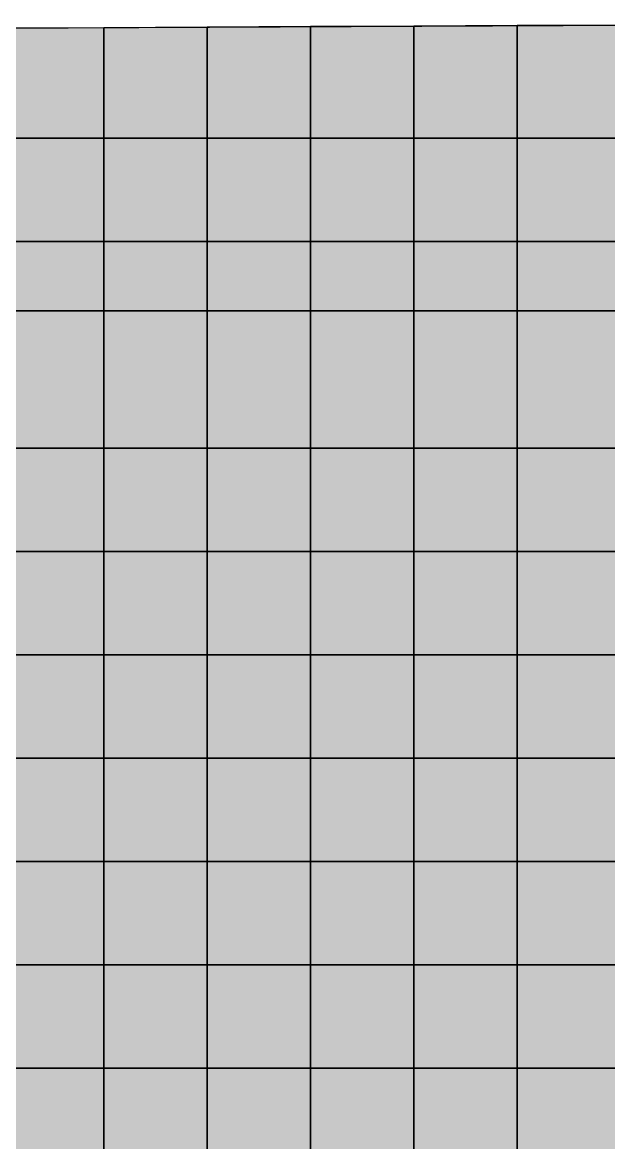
# Model space of a CAD drawing. Header units: inches. Extents: x -100 to 146, y -140 to 41.
# Drawn here: x 12.52 to 18.2, y -6.72 to 4.12 of the extents above; entities that cross this region are included whole.
import ezdxf

# ---------------------------------------------------------------- set-up
doc = ezdxf.new("R2010")
doc.units = ezdxf.units.IN
doc.header["$MEASUREMENT"] = 0
for name, color, linetype in [('Contour 1-01', 7, 'Continuous'), ('Mesh-セル中詰(気中)', 7, 'Continuous'), ('Mesh-セル中詰(水中)', 7, 'Continuous'), ('Mesh-梁③(円周)', 7, 'Continuous'), ('Undeformed Mesh-セル中詰(気中)', 7, 'Continuous'), ('Undeformed Mesh-セル中詰(水中)', 7, 'Continuous')]:
    doc.layers.add(name, color=color, linetype=linetype)

msp = doc.modelspace()

# ---------------------------------------------------------------- linework, layer by layer
at = {"color": 7, "true_color": 0xffffff, "transparency": 33554687}
for p, q in [((12.25, 4.065055), (23.51, 4.12105)), ((12.25, 3), (23.51, 3)), ((12.25, 2), (23.51, 2)), ((12.25, 1.33), (23.51, 1.33)), ((12.25, 0), (23.51, 0)), ((12.25, -1), (23.51, -1)), ((12.25, -2), (23.51, -2)), ((12.25, -3), (23.51, -3)), ((12.25, -4), (23.51, -4)), ((12.25, -5), (23.51, -5)), ((12.25, -6), (23.51, -6))]:
    msp.add_line(p, q, dxfattribs=at)
for points in [[(13.31103, 4.070055), (12.25, 4.065055), (12.25, 3)], [(13.31103, 4.070055), (12.25, 3), (13.31103, 3)], [(14.31103, 4.075055), (13.31103, 4.070055), (13.31103, 3)], [(14.31103, 4.075055), (13.31103, 3), (14.31103, 3)], [(15.31103, 4.080055), (14.31103, 4.075055), (14.31103, 3)], [(15.31103, 4.080055), (14.31103, 3), (15.31103, 3)], [(16.31103, 4.085055), (15.31103, 4.080055), (15.31103, 3)], [(16.31103, 4.085055), (15.31103, 3), (16.31103, 3)], [(17.31103, 4.090055), (16.31103, 4.085055), (16.31103, 3)], [(17.31103, 4.090055), (16.31103, 3), (17.31103, 3)], [(18.31103, 4.095055), (17.31103, 4.090055), (17.31103, 3)], [(18.31103, 4.095055), (17.31103, 3), (18.31103, 3)], [(12.25, 2), (13.31103, 2), (13.31103, 3)], [(12.25, 2), (13.31103, 3), (12.25, 3)], [(13.31103, 2), (14.31103, 2), (14.31103, 3)], [(13.31103, 2), (14.31103, 3), (13.31103, 3)], [(14.31103, 2), (15.31103, 2), (15.31103, 3)], [(14.31103, 2), (15.31103, 3), (14.31103, 3)], [(15.31103, 2), (16.31103, 2), (16.31103, 3)], [(15.31103, 2), (16.31103, 3), (15.31103, 3)], [(16.31103, 2), (17.31103, 2), (17.31103, 3)], [(16.31103, 2), (17.31103, 3), (16.31103, 3)], [(17.31103, 2), (18.31103, 2), (18.31103, 3)], [(17.31103, 2), (18.31103, 3), (17.31103, 3)], [(12.25, 1.33), (13.31103, 1.33), (13.31103, 2)], [(12.25, 1.33), (13.31103, 2), (12.25, 2)], [(13.31103, 2), (13.31103, 1.33), (14.31103, 1.33)], [(13.31103, 2), (14.31103, 1.33), (14.31103, 2)], [(14.31103, 1.33), (15.31103, 1.33), (15.31103, 2)], [(14.31103, 1.33), (15.31103, 2), (14.31103, 2)], [(15.31103, 1.33), (16.31103, 1.33), (16.31103, 2)], [(15.31103, 1.33), (16.31103, 2), (15.31103, 2)], [(16.31103, 1.33), (17.31103, 1.33), (17.31103, 2)], [(16.31103, 1.33), (17.31103, 2), (16.31103, 2)], [(17.31103, 1.33), (18.31103, 1.33), (18.31103, 2)], [(17.31103, 1.33), (18.31103, 2), (17.31103, 2)], [(13.31103, 1.33), (12.25, 1.33), (12.25, 0)], [(13.31103, 1.33), (12.25, 0), (13.31103, 0)], [(13.31103, 1.33), (13.31103, 0), (14.31103, 0)], [(13.31103, 1.33), (14.31103, 0), (14.31103, 1.33)], [(15.31103, 1.33), (14.31103, 1.33), (14.31103, 0)], [(15.31103, 1.33), (14.31103, 0), (15.31103, 0)], [(16.31103, 1.33), (15.31103, 1.33), (15.31103, 0)], [(16.31103, 1.33), (15.31103, 0), (16.31103, 0)], [(17.31103, 1.33), (16.31103, 1.33), (16.31103, 0)], [(17.31103, 1.33), (16.31103, 0), (17.31103, 0)], [(18.31103, 1.33), (17.31103, 1.33), (17.31103, 0)], [(18.31103, 1.33), (17.31103, 0), (18.31103, 0)], [(12.25, 0), (12.25, -1), (13.31103, -1)], [(12.25, 0), (13.31103, -1), (13.31103, 0)], [(13.31103, 0), (13.31103, -1), (14.31103, -1)], [(13.31103, 0), (14.31103, -1), (14.31103, 0)], [(14.31103, 0), (14.31103, -1), (15.31103, -1)], [(14.31103, 0), (15.31103, -1), (15.31103, 0)], [(15.31103, 0), (15.31103, -1), (16.31103, -1)], [(15.31103, 0), (16.31103, -1), (16.31103, 0)], [(16.31103, 0), (16.31103, -1), (17.31103, -1)], [(16.31103, 0), (17.31103, -1), (17.31103, 0)], [(17.31103, 0), (17.31103, -1), (18.31103, -1)], [(17.31103, 0), (18.31103, -1), (18.31103, 0)], [(12.25, -1), (12.25, -2), (13.31103, -2)], [(12.25, -1), (13.31103, -2), (13.31103, -1)], [(14.31103, -1), (13.31103, -1), (13.31103, -2)], [(14.31103, -1), (13.31103, -2), (14.31103, -2)], [(15.31103, -1), (14.31103, -1), (14.31103, -2)], [(15.31103, -1), (14.31103, -2), (15.31103, -2)], [(15.31103, -1), (15.31103, -2), (16.31103, -2)], [(15.31103, -1), (16.31103, -2), (16.31103, -1)], [(17.31103, -1), (16.31103, -1), (16.31103, -2)], [(17.31103, -1), (16.31103, -2), (17.31103, -2)], [(17.31103, -1), (17.31103, -2), (18.31103, -2)], [(17.31103, -1), (18.31103, -2), (18.31103, -1)], [(13.31103, -2), (12.25, -2), (12.25, -3)], [(13.31103, -2), (12.25, -3), (13.31103, -3)], [(14.31103, -2), (13.31103, -2), (13.31103, -3)], [(14.31103, -2), (13.31103, -3), (14.31103, -3)], [(15.31103, -2), (14.31103, -2), (14.31103, -3)], [(15.31103, -2), (14.31103, -3), (15.31103, -3)], [(16.31103, -2), (15.31103, -2), (15.31103, -3)], [(16.31103, -2), (15.31103, -3), (16.31103, -3)], [(17.31103, -2), (16.31103, -2), (16.31103, -3)], [(17.31103, -2), (16.31103, -3), (17.31103, -3)], [(17.31103, -2), (17.31103, -3), (18.31103, -3)], [(17.31103, -2), (18.31103, -3), (18.31103, -2)], [(13.31103, -3), (12.25, -3), (12.25, -4)], [(13.31103, -3), (12.25, -4), (13.31103, -4)], [(14.31103, -3), (13.31103, -3), (13.31103, -4)], [(14.31103, -3), (13.31103, -4), (14.31103, -4)], [(15.31103, -3), (14.31103, -3), (14.31103, -4)], [(15.31103, -3), (14.31103, -4), (15.31103, -4)], [(16.31103, -3), (15.31103, -3), (15.31103, -4)], [(16.31103, -3), (15.31103, -4), (16.31103, -4)], [(17.31103, -3), (16.31103, -3), (16.31103, -4)], [(17.31103, -3), (16.31103, -4), (17.31103, -4)], [(18.31103, -3), (17.31103, -3), (17.31103, -4)], [(18.31103, -3), (17.31103, -4), (18.31103, -4)], [(12.25, -4), (12.25, -5), (13.31103, -5)], [(12.25, -4), (13.31103, -5), (13.31103, -4)], [(14.31103, -4), (13.31103, -4), (13.31103, -5)], [(14.31103, -4), (13.31103, -5), (14.31103, -5)], [(14.31103, -4), (14.31103, -5), (15.31103, -5)], [(14.31103, -4), (15.31103, -5), (15.31103, -4)], [(15.31103, -4), (15.31103, -5), (16.31103, -5)], [(15.31103, -4), (16.31103, -5), (16.31103, -4)], [(17.31103, -4), (16.31103, -4), (16.31103, -5)], [(17.31103, -4), (16.31103, -5), (17.31103, -5)], [(17.31103, -4), (17.31103, -5), (18.31103, -5)], [(17.31103, -4), (18.31103, -5), (18.31103, -4)], [(13.31103, -5), (12.25, -5), (12.25, -6)], [(13.31103, -5), (12.25, -6), (13.31103, -6)], [(14.31103, -5), (13.31103, -5), (13.31103, -6)], [(14.31103, -5), (13.31103, -6), (14.31103, -6)], [(15.31103, -5), (14.31103, -5), (14.31103, -6)], [(15.31103, -5), (14.31103, -6), (15.31103, -6)], [(16.31103, -5), (15.31103, -5), (15.31103, -6)], [(16.31103, -5), (15.31103, -6), (16.31103, -6)], [(17.31103, -5), (16.31103, -5), (16.31103, -6)], [(17.31103, -5), (16.31103, -6), (17.31103, -6)], [(18.31103, -5), (17.31103, -5), (17.31103, -6)], [(18.31103, -5), (17.31103, -6), (18.31103, -6)], [(13.31103, -6), (12.25, -6), (12.25, -7)], [(13.31103, -6), (12.25, -7), (13.31103, -7)], [(14.31103, -6), (13.31103, -6), (13.31103, -7)], [(14.31103, -6), (13.31103, -7), (14.31103, -7)], [(15.31103, -6), (14.31103, -6), (14.31103, -7)], [(15.31103, -6), (14.31103, -7), (15.31103, -7)], [(16.31103, -6), (15.31103, -6), (15.31103, -7)], [(16.31103, -6), (15.31103, -7), (16.31103, -7)], [(17.31103, -6), (16.31103, -6), (16.31103, -7)], [(17.31103, -6), (16.31103, -7), (17.31103, -7)], [(18.31103, -6), (17.31103, -6), (17.31103, -7)], [(18.31103, -6), (17.31103, -7), (18.31103, -7)]]:
    msp.add_solid(points, dxfattribs=at)
at = {"layer": 'Contour 1-01', "color": 5, "true_color": 0x0000ff}
for points in [[(13.31103, 4.070055), (12.25, 4.065055), (12.25, 3)], [(13.31103, 4.070055), (12.25, 3), (13.31103, 3)], [(14.31103, 4.075055), (13.31103, 4.070055), (13.31103, 3)], [(14.31103, 4.075055), (13.31103, 3), (14.31103, 3)], [(15.31103, 4.080055), (14.31103, 4.075055), (14.31103, 3)], [(15.31103, 4.080055), (14.31103, 3), (15.31103, 3)], [(16.31103, 4.085055), (15.31103, 4.080055), (15.31103, 3)], [(16.31103, 4.085055), (15.31103, 3), (16.31103, 3)], [(17.31103, 4.090055), (16.31103, 4.085055), (16.31103, 3)], [(17.31103, 4.090055), (16.31103, 3), (17.31103, 3)], [(18.31103, 4.095055), (17.31103, 4.090055), (17.31103, 3)], [(18.31103, 4.095055), (17.31103, 3), (18.31103, 3)], [(12.25, 2), (13.31103, 2), (13.31103, 3)], [(12.25, 2), (13.31103, 3), (12.25, 3)], [(13.31103, 2), (14.31103, 2), (14.31103, 3)], [(13.31103, 2), (14.31103, 3), (13.31103, 3)], [(14.31103, 2), (15.31103, 2), (15.31103, 3)], [(14.31103, 2), (15.31103, 3), (14.31103, 3)], [(15.31103, 2), (16.31103, 2), (16.31103, 3)], [(15.31103, 2), (16.31103, 3), (15.31103, 3)], [(16.31103, 2), (17.31103, 2), (17.31103, 3)], [(16.31103, 2), (17.31103, 3), (16.31103, 3)], [(17.31103, 2), (18.31103, 2), (18.31103, 3)], [(17.31103, 2), (18.31103, 3), (17.31103, 3)], [(12.25, 1.33), (13.31103, 1.33), (13.31103, 2)], [(12.25, 1.33), (13.31103, 2), (12.25, 2)], [(13.31103, 2), (13.31103, 1.33), (14.31103, 1.33)], [(13.31103, 2), (14.31103, 1.33), (14.31103, 2)], [(14.31103, 1.33), (15.31103, 1.33), (15.31103, 2)], [(14.31103, 1.33), (15.31103, 2), (14.31103, 2)], [(15.31103, 1.33), (16.31103, 1.33), (16.31103, 2)], [(15.31103, 1.33), (16.31103, 2), (15.31103, 2)], [(16.31103, 1.33), (17.31103, 1.33), (17.31103, 2)], [(16.31103, 1.33), (17.31103, 2), (16.31103, 2)], [(17.31103, 1.33), (18.31103, 1.33), (18.31103, 2)], [(17.31103, 1.33), (18.31103, 2), (17.31103, 2)], [(13.31103, 1.33), (12.25, 1.33), (12.25, 0)], [(13.31103, 1.33), (12.25, 0), (13.31103, 0)], [(13.31103, 1.33), (13.31103, 0), (14.31103, 0)], [(13.31103, 1.33), (14.31103, 0), (14.31103, 1.33)], [(15.31103, 1.33), (14.31103, 1.33), (14.31103, 0)], [(15.31103, 1.33), (14.31103, 0), (15.31103, 0)], [(16.31103, 1.33), (15.31103, 1.33), (15.31103, 0)], [(16.31103, 1.33), (15.31103, 0), (16.31103, 0)], [(17.31103, 1.33), (16.31103, 1.33), (16.31103, 0)], [(17.31103, 1.33), (16.31103, 0), (17.31103, 0)], [(18.31103, 1.33), (17.31103, 1.33), (17.31103, 0)], [(18.31103, 1.33), (17.31103, 0), (18.31103, 0)], [(12.25, 0), (12.25, -1), (13.31103, -1)], [(12.25, 0), (13.31103, -1), (13.31103, 0)], [(13.31103, 0), (13.31103, -1), (14.31103, -1)], [(13.31103, 0), (14.31103, -1), (14.31103, 0)], [(14.31103, 0), (14.31103, -1), (15.31103, -1)], [(14.31103, 0), (15.31103, -1), (15.31103, 0)], [(15.31103, 0), (15.31103, -1), (16.31103, -1)], [(15.31103, 0), (16.31103, -1), (16.31103, 0)], [(16.31103, 0), (16.31103, -1), (17.31103, -1)], [(16.31103, 0), (17.31103, -1), (17.31103, 0)], [(17.31103, 0), (17.31103, -1), (18.31103, -1)], [(17.31103, 0), (18.31103, -1), (18.31103, 0)], [(12.25, -1), (12.25, -2), (13.31103, -2)], [(12.25, -1), (13.31103, -2), (13.31103, -1)], [(14.31103, -1), (13.31103, -1), (13.31103, -2)], [(14.31103, -1), (13.31103, -2), (14.31103, -2)], [(15.31103, -1), (14.31103, -1), (14.31103, -2)], [(15.31103, -1), (14.31103, -2), (15.31103, -2)], [(15.31103, -1), (15.31103, -2), (16.31103, -2)], [(15.31103, -1), (16.31103, -2), (16.31103, -1)], [(17.31103, -1), (16.31103, -1), (16.31103, -2)], [(17.31103, -1), (16.31103, -2), (17.31103, -2)], [(17.31103, -1), (17.31103, -2), (18.31103, -2)], [(17.31103, -1), (18.31103, -2), (18.31103, -1)], [(13.31103, -2), (12.25, -2), (12.25, -3)], [(13.31103, -2), (12.25, -3), (13.31103, -3)], [(14.31103, -2), (13.31103, -2), (13.31103, -3)], [(14.31103, -2), (13.31103, -3), (14.31103, -3)], [(15.31103, -2), (14.31103, -2), (14.31103, -3)], [(15.31103, -2), (14.31103, -3), (15.31103, -3)], [(16.31103, -2), (15.31103, -2), (15.31103, -3)], [(16.31103, -2), (15.31103, -3), (16.31103, -3)], [(17.31103, -2), (16.31103, -2), (16.31103, -3)], [(17.31103, -2), (16.31103, -3), (17.31103, -3)], [(17.31103, -2), (17.31103, -3), (18.31103, -3)], [(17.31103, -2), (18.31103, -3), (18.31103, -2)], [(13.31103, -3), (12.25, -3), (12.25, -4)], [(13.31103, -3), (12.25, -4), (13.31103, -4)], [(14.31103, -3), (13.31103, -3), (13.31103, -4)], [(14.31103, -3), (13.31103, -4), (14.31103, -4)], [(15.31103, -3), (14.31103, -3), (14.31103, -4)], [(15.31103, -3), (14.31103, -4), (15.31103, -4)], [(16.31103, -3), (15.31103, -3), (15.31103, -4)], [(16.31103, -3), (15.31103, -4), (16.31103, -4)], [(17.31103, -3), (16.31103, -3), (16.31103, -4)], [(17.31103, -3), (16.31103, -4), (17.31103, -4)], [(18.31103, -3), (17.31103, -3), (17.31103, -4)], [(18.31103, -3), (17.31103, -4), (18.31103, -4)], [(12.25, -4), (12.25, -5), (13.31103, -5)], [(12.25, -4), (13.31103, -5), (13.31103, -4)], [(14.31103, -4), (13.31103, -4), (13.31103, -5)], [(14.31103, -4), (13.31103, -5), (14.31103, -5)], [(14.31103, -4), (14.31103, -5), (15.31103, -5)], [(14.31103, -4), (15.31103, -5), (15.31103, -4)], [(15.31103, -4), (15.31103, -5), (16.31103, -5)], [(15.31103, -4), (16.31103, -5), (16.31103, -4)], [(17.31103, -4), (16.31103, -4), (16.31103, -5)], [(17.31103, -4), (16.31103, -5), (17.31103, -5)], [(17.31103, -4), (17.31103, -5), (18.31103, -5)], [(17.31103, -4), (18.31103, -5), (18.31103, -4)], [(13.31103, -5), (12.25, -5), (12.25, -6)], [(13.31103, -5), (12.25, -6), (13.31103, -6)], [(14.31103, -5), (13.31103, -5), (13.31103, -6)], [(14.31103, -5), (13.31103, -6), (14.31103, -6)], [(15.31103, -5), (14.31103, -5), (14.31103, -6)], [(15.31103, -5), (14.31103, -6), (15.31103, -6)], [(16.31103, -5), (15.31103, -5), (15.31103, -6)], [(16.31103, -5), (15.31103, -6), (16.31103, -6)], [(17.31103, -5), (16.31103, -5), (16.31103, -6)], [(17.31103, -5), (16.31103, -6), (17.31103, -6)], [(18.31103, -5), (17.31103, -5), (17.31103, -6)], [(18.31103, -5), (17.31103, -6), (18.31103, -6)], [(13.31103, -6), (12.25, -6), (12.25, -7)], [(13.31103, -6), (12.25, -7), (13.31103, -7)], [(14.31103, -6), (13.31103, -6), (13.31103, -7)], [(14.31103, -6), (13.31103, -7), (14.31103, -7)], [(15.31103, -6), (14.31103, -6), (14.31103, -7)], [(15.31103, -6), (14.31103, -7), (15.31103, -7)], [(16.31103, -6), (15.31103, -6), (15.31103, -7)], [(16.31103, -6), (15.31103, -7), (16.31103, -7)], [(17.31103, -6), (16.31103, -6), (16.31103, -7)], [(17.31103, -6), (16.31103, -7), (17.31103, -7)], [(18.31103, -6), (17.31103, -6), (17.31103, -7)], [(18.31103, -6), (17.31103, -7), (18.31103, -7)]]:
    msp.add_solid(points, dxfattribs=at)
at = {"layer": 'Mesh-セル中詰(気中)', "color": 18, "true_color": 0x000000, "transparency": 33554559}
for p, q in [((13.31103, 4.070055), (12.25, 4.065055)), ((14.31103, 4.075055), (13.31103, 4.070055)), ((13.31103, 3), (13.31103, 4.070055)), ((13.31103, 4.070055), (13.31103, 3)), ((15.31103, 4.080055), (14.31103, 4.075055)), ((14.31103, 3), (14.31103, 4.075055)), ((14.31103, 4.075055), (14.31103, 3)), ((16.31103, 4.085055), (15.31103, 4.080055)), ((15.31103, 3), (15.31103, 4.080055)), ((15.31103, 4.080055), (15.31103, 3)), ((17.31103, 4.090055), (16.31103, 4.085055)), ((16.31103, 3), (16.31103, 4.085055)), ((16.31103, 4.085055), (16.31103, 3)), ((18.31103, 4.095055), (17.31103, 4.090055)), ((17.31103, 3), (17.31103, 4.090055)), ((17.31103, 4.090055), (17.31103, 3)), ((13.31103, 3), (12.25, 3)), ((12.25, 3), (13.31103, 3)), ((13.31103, 2), (13.31103, 3)), ((14.31103, 3), (13.31103, 3)), ((13.31103, 3), (13.31103, 2)), ((13.31103, 3), (14.31103, 3)), ((14.31103, 2), (14.31103, 3)), ((15.31103, 3), (14.31103, 3)), ((14.31103, 3), (14.31103, 2)), ((14.31103, 3), (15.31103, 3)), ((15.31103, 2), (15.31103, 3)), ((16.31103, 3), (15.31103, 3)), ((15.31103, 3), (15.31103, 2)), ((15.31103, 3), (16.31103, 3)), ((16.31103, 2), (16.31103, 3)), ((17.31103, 3), (16.31103, 3)), ((16.31103, 3), (16.31103, 2)), ((16.31103, 3), (17.31103, 3)), ((17.31103, 2), (17.31103, 3)), ((18.31103, 3), (17.31103, 3)), ((17.31103, 3), (17.31103, 2)), ((17.31103, 3), (18.31103, 3)), ((13.31103, 2), (12.25, 2)), ((12.25, 2), (13.31103, 2)), ((13.31103, 1.33), (13.31103, 2)), ((13.31103, 2), (13.31103, 1.33)), ((14.31103, 2), (13.31103, 2)), ((13.31103, 2), (14.31103, 2)), ((14.31103, 1.33), (14.31103, 2)), ((15.31103, 2), (14.31103, 2)), ((14.31103, 2), (14.31103, 1.33)), ((14.31103, 2), (15.31103, 2)), ((15.31103, 1.33), (15.31103, 2)), ((15.31103, 2), (16.31103, 2)), ((16.31103, 2), (15.31103, 2)), ((15.31103, 2), (15.31103, 1.33)), ((16.31103, 1.33), (16.31103, 2)), ((17.31103, 2), (16.31103, 2)), ((16.31103, 2), (16.31103, 1.33)), ((16.31103, 2), (17.31103, 2)), ((17.31103, 1.33), (17.31103, 2)), ((18.31103, 2), (17.31103, 2)), ((17.31103, 2), (17.31103, 1.33)), ((17.31103, 2), (18.31103, 2)), ((12.25, 1.33), (13.31103, 1.33)), ((13.31103, 1.33), (14.31103, 1.33)), ((14.31103, 1.33), (15.31103, 1.33)), ((15.31103, 1.33), (16.31103, 1.33)), ((16.31103, 1.33), (17.31103, 1.33)), ((17.31103, 1.33), (18.31103, 1.33))]:
    msp.add_line(p, q, dxfattribs=at)
at = {"layer": 'Mesh-セル中詰(水中)', "color": 18, "true_color": 0x000000, "transparency": 33554559}
for p, q in [((13.31103, 1.33), (12.25, 1.33)), ((13.31103, 0), (13.31103, 1.33)), ((13.31103, 1.33), (13.31103, 0)), ((14.31103, 1.33), (13.31103, 1.33)), ((14.31103, 0), (14.31103, 1.33)), ((15.31103, 1.33), (14.31103, 1.33)), ((14.31103, 1.33), (14.31103, 0)), ((15.31103, 0), (15.31103, 1.33)), ((16.31103, 1.33), (15.31103, 1.33)), ((15.31103, 1.33), (15.31103, 0)), ((16.31103, 0), (16.31103, 1.33)), ((17.31103, 1.33), (16.31103, 1.33)), ((16.31103, 1.33), (16.31103, 0)), ((17.31103, 0), (17.31103, 1.33)), ((18.31103, 1.33), (17.31103, 1.33)), ((17.31103, 1.33), (17.31103, 0)), ((13.31103, 0), (12.25, 0)), ((12.25, 0), (13.31103, 0)), ((13.31103, -1), (13.31103, 0)), ((13.31103, 0), (13.31103, -1)), ((14.31103, 0), (13.31103, 0)), ((13.31103, 0), (14.31103, 0)), ((14.31103, -1), (14.31103, 0)), ((14.31103, 0), (14.31103, -1)), ((15.31103, 0), (14.31103, 0)), ((14.31103, 0), (15.31103, 0)), ((15.31103, -1), (15.31103, 0)), ((15.31103, 0), (15.31103, -1)), ((16.31103, 0), (15.31103, 0)), ((15.31103, 0), (16.31103, 0)), ((16.31103, -1), (16.31103, 0)), ((16.31103, 0), (16.31103, -1)), ((17.31103, 0), (16.31103, 0)), ((16.31103, 0), (17.31103, 0)), ((17.31103, -1), (17.31103, 0)), ((17.31103, 0), (17.31103, -1)), ((18.31103, 0), (17.31103, 0)), ((17.31103, 0), (18.31103, 0)), ((13.31103, -1), (12.25, -1)), ((12.25, -1), (13.31103, -1)), ((13.31103, -2), (13.31103, -1)), ((14.31103, -1), (13.31103, -1)), ((13.31103, -1), (13.31103, -2)), ((13.31103, -1), (14.31103, -1)), ((14.31103, -2), (14.31103, -1)), ((15.31103, -1), (14.31103, -1)), ((14.31103, -1), (14.31103, -2)), ((14.31103, -1), (15.31103, -1)), ((15.31103, -2), (15.31103, -1)), ((15.31103, -1), (15.31103, -2)), ((16.31103, -1), (15.31103, -1)), ((15.31103, -1), (16.31103, -1)), ((16.31103, -2), (16.31103, -1)), ((16.31103, -1), (17.31103, -1)), ((17.31103, -1), (16.31103, -1)), ((16.31103, -1), (16.31103, -2)), ((17.31103, -2), (17.31103, -1)), ((17.31103, -1), (17.31103, -2)), ((18.31103, -1), (17.31103, -1)), ((17.31103, -1), (18.31103, -1)), ((13.31103, -2), (12.25, -2)), ((12.25, -2), (13.31103, -2)), ((13.31103, -3), (13.31103, -2)), ((14.31103, -2), (13.31103, -2)), ((13.31103, -2), (13.31103, -3)), ((13.31103, -2), (14.31103, -2)), ((14.31103, -3), (14.31103, -2)), ((15.31103, -2), (14.31103, -2)), ((14.31103, -2), (14.31103, -3)), ((14.31103, -2), (15.31103, -2)), ((15.31103, -3), (15.31103, -2)), ((16.31103, -2), (15.31103, -2)), ((15.31103, -2), (15.31103, -3)), ((15.31103, -2), (16.31103, -2)), ((16.31103, -3), (16.31103, -2)), ((17.31103, -2), (16.31103, -2)), ((16.31103, -2), (16.31103, -3)), ((16.31103, -2), (17.31103, -2)), ((17.31103, -3), (17.31103, -2)), ((17.31103, -2), (17.31103, -3)), ((18.31103, -2), (17.31103, -2)), ((17.31103, -2), (18.31103, -2)), ((13.31103, -3), (12.25, -3)), ((12.25, -3), (13.31103, -3)), ((13.31103, -4), (13.31103, -3)), ((14.31103, -3), (13.31103, -3)), ((13.31103, -3), (13.31103, -4)), ((13.31103, -3), (14.31103, -3)), ((14.31103, -4), (14.31103, -3)), ((15.31103, -3), (14.31103, -3)), ((14.31103, -3), (14.31103, -4)), ((14.31103, -3), (15.31103, -3)), ((15.31103, -4), (15.31103, -3)), ((16.31103, -3), (15.31103, -3)), ((15.31103, -3), (15.31103, -4)), ((15.31103, -3), (16.31103, -3)), ((16.31103, -4), (16.31103, -3)), ((17.31103, -3), (16.31103, -3)), ((16.31103, -3), (16.31103, -4)), ((16.31103, -3), (17.31103, -3)), ((17.31103, -4), (17.31103, -3)), ((18.31103, -3), (17.31103, -3)), ((17.31103, -3), (17.31103, -4)), ((17.31103, -3), (18.31103, -3)), ((13.31103, -4), (12.25, -4)), ((12.25, -4), (13.31103, -4)), ((13.31103, -5), (13.31103, -4)), ((14.31103, -4), (13.31103, -4)), ((13.31103, -4), (13.31103, -5)), ((13.31103, -4), (14.31103, -4)), ((14.31103, -5), (14.31103, -4)), ((14.31103, -4), (14.31103, -5)), ((15.31103, -4), (14.31103, -4)), ((14.31103, -4), (15.31103, -4)), ((15.31103, -5), (15.31103, -4)), ((15.31103, -4), (15.31103, -5)), ((16.31103, -4), (15.31103, -4)), ((15.31103, -4), (16.31103, -4)), ((16.31103, -5), (16.31103, -4)), ((17.31103, -4), (16.31103, -4)), ((16.31103, -4), (16.31103, -5)), ((16.31103, -4), (17.31103, -4)), ((17.31103, -5), (17.31103, -4)), ((17.31103, -4), (18.31103, -4)), ((17.31103, -4), (17.31103, -5)), ((18.31103, -4), (17.31103, -4)), ((12.25, -5), (13.31103, -5)), ((13.31103, -5), (12.25, -5)), ((13.31103, -6), (13.31103, -5)), ((14.31103, -5), (13.31103, -5)), ((13.31103, -5), (13.31103, -6)), ((13.31103, -5), (14.31103, -5)), ((14.31103, -6), (14.31103, -5)), ((15.31103, -5), (14.31103, -5)), ((14.31103, -5), (14.31103, -6)), ((14.31103, -5), (15.31103, -5)), ((15.31103, -6), (15.31103, -5)), ((16.31103, -5), (15.31103, -5)), ((15.31103, -5), (15.31103, -6)), ((15.31103, -5), (16.31103, -5)), ((16.31103, -6), (16.31103, -5)), ((17.31103, -5), (16.31103, -5)), ((16.31103, -5), (16.31103, -6)), ((16.31103, -5), (17.31103, -5)), ((17.31103, -6), (17.31103, -5)), ((18.31103, -5), (17.31103, -5)), ((17.31103, -5), (17.31103, -6)), ((17.31103, -5), (18.31103, -5)), ((13.31103, -6), (12.25, -6)), ((12.25, -6), (13.31103, -6)), ((13.31103, -7), (13.31103, -6)), ((14.31103, -6), (13.31103, -6)), ((13.31103, -6), (13.31103, -7)), ((13.31103, -6), (14.31103, -6)), ((14.31103, -7), (14.31103, -6)), ((15.31103, -6), (14.31103, -6)), ((14.31103, -6), (14.31103, -7)), ((14.31103, -6), (15.31103, -6)), ((15.31103, -7), (15.31103, -6)), ((16.31103, -6), (15.31103, -6)), ((15.31103, -6), (15.31103, -7)), ((15.31103, -6), (16.31103, -6)), ((16.31103, -7), (16.31103, -6)), ((17.31103, -6), (16.31103, -6)), ((16.31103, -6), (16.31103, -7)), ((16.31103, -6), (17.31103, -6)), ((17.31103, -7), (17.31103, -6)), ((18.31103, -6), (17.31103, -6)), ((17.31103, -6), (17.31103, -7)), ((17.31103, -6), (18.31103, -6))]:
    msp.add_line(p, q, dxfattribs=at)
at = {"layer": 'Mesh-梁③(円周)', "color": 18, "true_color": 0x000000, "transparency": 33554559}
for p, q in [((12.25, 4.065055), (23.51, 4.12105)), ((12.25, 3), (23.51, 3)), ((12.25, 2), (23.51, 2)), ((12.25, 1.33), (23.51, 1.33)), ((12.25, 0), (23.51, 0)), ((12.25, -1), (23.51, -1)), ((12.25, -2), (23.51, -2)), ((12.25, -3), (23.51, -3)), ((12.25, -4), (23.51, -4)), ((12.25, -5), (23.51, -5)), ((12.25, -6), (23.51, -6))]:
    msp.add_line(p, q, dxfattribs=at)
at = {"layer": 'Undeformed Mesh-セル中詰(気中)', "color": 8, "true_color": 0x808080, "transparency": 33554687}
for p, q in [((13.31103, 4.070055), (12.25, 4.065055)), ((14.31103, 4.075055), (13.31103, 4.070055)), ((13.31103, 3), (13.31103, 4.070055)), ((13.31103, 4.070055), (13.31103, 3)), ((15.31103, 4.080055), (14.31103, 4.075055)), ((14.31103, 3), (14.31103, 4.075055)), ((14.31103, 4.075055), (14.31103, 3)), ((16.31103, 4.085055), (15.31103, 4.080055)), ((15.31103, 3), (15.31103, 4.080055)), ((15.31103, 4.080055), (15.31103, 3)), ((17.31103, 4.090055), (16.31103, 4.085055)), ((16.31103, 3), (16.31103, 4.085055)), ((16.31103, 4.085055), (16.31103, 3)), ((18.31103, 4.095055), (17.31103, 4.090055)), ((17.31103, 3), (17.31103, 4.090055)), ((17.31103, 4.090055), (17.31103, 3)), ((13.31103, 3), (12.25, 3)), ((12.25, 3), (13.31103, 3)), ((13.31103, 2), (13.31103, 3)), ((14.31103, 3), (13.31103, 3)), ((13.31103, 3), (13.31103, 2)), ((13.31103, 3), (14.31103, 3)), ((14.31103, 2), (14.31103, 3)), ((15.31103, 3), (14.31103, 3)), ((14.31103, 3), (14.31103, 2)), ((14.31103, 3), (15.31103, 3)), ((15.31103, 2), (15.31103, 3)), ((16.31103, 3), (15.31103, 3)), ((15.31103, 3), (15.31103, 2)), ((15.31103, 3), (16.31103, 3)), ((16.31103, 2), (16.31103, 3)), ((17.31103, 3), (16.31103, 3)), ((16.31103, 3), (16.31103, 2)), ((16.31103, 3), (17.31103, 3)), ((17.31103, 2), (17.31103, 3)), ((18.31103, 3), (17.31103, 3)), ((17.31103, 3), (17.31103, 2)), ((17.31103, 3), (18.31103, 3)), ((13.31103, 2), (12.25, 2)), ((12.25, 2), (13.31103, 2)), ((13.31103, 1.33), (13.31103, 2)), ((13.31103, 2), (13.31103, 1.33)), ((14.31103, 2), (13.31103, 2)), ((13.31103, 2), (14.31103, 2)), ((14.31103, 1.33), (14.31103, 2)), ((15.31103, 2), (14.31103, 2)), ((14.31103, 2), (14.31103, 1.33)), ((14.31103, 2), (15.31103, 2)), ((15.31103, 1.33), (15.31103, 2)), ((15.31103, 2), (16.31103, 2)), ((16.31103, 2), (15.31103, 2)), ((15.31103, 2), (15.31103, 1.33)), ((16.31103, 1.33), (16.31103, 2)), ((17.31103, 2), (16.31103, 2)), ((16.31103, 2), (16.31103, 1.33)), ((16.31103, 2), (17.31103, 2)), ((17.31103, 1.33), (17.31103, 2)), ((18.31103, 2), (17.31103, 2)), ((17.31103, 2), (17.31103, 1.33)), ((17.31103, 2), (18.31103, 2)), ((12.25, 1.33), (13.31103, 1.33)), ((13.31103, 1.33), (14.31103, 1.33)), ((14.31103, 1.33), (15.31103, 1.33)), ((15.31103, 1.33), (16.31103, 1.33)), ((16.31103, 1.33), (17.31103, 1.33)), ((17.31103, 1.33), (18.31103, 1.33))]:
    msp.add_line(p, q, dxfattribs=at)
at = {"layer": 'Undeformed Mesh-セル中詰(水中)', "color": 8, "true_color": 0x808080, "transparency": 33554687}
for p, q in [((13.31103, 1.33), (12.25, 1.33)), ((13.31103, 0), (13.31103, 1.33)), ((13.31103, 1.33), (13.31103, 0)), ((14.31103, 1.33), (13.31103, 1.33)), ((14.31103, 0), (14.31103, 1.33)), ((15.31103, 1.33), (14.31103, 1.33)), ((14.31103, 1.33), (14.31103, 0)), ((15.31103, 0), (15.31103, 1.33)), ((16.31103, 1.33), (15.31103, 1.33)), ((15.31103, 1.33), (15.31103, 0)), ((16.31103, 0), (16.31103, 1.33)), ((17.31103, 1.33), (16.31103, 1.33)), ((16.31103, 1.33), (16.31103, 0)), ((17.31103, 0), (17.31103, 1.33)), ((18.31103, 1.33), (17.31103, 1.33)), ((17.31103, 1.33), (17.31103, 0)), ((13.31103, 0), (12.25, 0)), ((12.25, 0), (13.31103, 0)), ((13.31103, -1), (13.31103, 0)), ((13.31103, 0), (13.31103, -1)), ((14.31103, 0), (13.31103, 0)), ((13.31103, 0), (14.31103, 0)), ((14.31103, -1), (14.31103, 0)), ((14.31103, 0), (14.31103, -1)), ((15.31103, 0), (14.31103, 0)), ((14.31103, 0), (15.31103, 0)), ((15.31103, -1), (15.31103, 0)), ((15.31103, 0), (15.31103, -1)), ((16.31103, 0), (15.31103, 0)), ((15.31103, 0), (16.31103, 0)), ((16.31103, -1), (16.31103, 0)), ((16.31103, 0), (16.31103, -1)), ((17.31103, 0), (16.31103, 0)), ((16.31103, 0), (17.31103, 0)), ((17.31103, -1), (17.31103, 0)), ((17.31103, 0), (17.31103, -1)), ((18.31103, 0), (17.31103, 0)), ((17.31103, 0), (18.31103, 0)), ((13.31103, -1), (12.25, -1)), ((12.25, -1), (13.31103, -1)), ((13.31103, -2), (13.31103, -1)), ((14.31103, -1), (13.31103, -1)), ((13.31103, -1), (13.31103, -2)), ((13.31103, -1), (14.31103, -1)), ((14.31103, -2), (14.31103, -1)), ((15.31103, -1), (14.31103, -1)), ((14.31103, -1), (14.31103, -2)), ((14.31103, -1), (15.31103, -1)), ((15.31103, -2), (15.31103, -1)), ((15.31103, -1), (15.31103, -2)), ((16.31103, -1), (15.31103, -1)), ((15.31103, -1), (16.31103, -1)), ((16.31103, -2), (16.31103, -1)), ((16.31103, -1), (17.31103, -1)), ((17.31103, -1), (16.31103, -1)), ((16.31103, -1), (16.31103, -2)), ((17.31103, -2), (17.31103, -1)), ((17.31103, -1), (17.31103, -2)), ((18.31103, -1), (17.31103, -1)), ((17.31103, -1), (18.31103, -1)), ((13.31103, -2), (12.25, -2)), ((12.25, -2), (13.31103, -2)), ((13.31103, -3), (13.31103, -2)), ((14.31103, -2), (13.31103, -2)), ((13.31103, -2), (13.31103, -3)), ((13.31103, -2), (14.31103, -2)), ((14.31103, -3), (14.31103, -2)), ((15.31103, -2), (14.31103, -2)), ((14.31103, -2), (14.31103, -3)), ((14.31103, -2), (15.31103, -2)), ((15.31103, -3), (15.31103, -2)), ((16.31103, -2), (15.31103, -2)), ((15.31103, -2), (15.31103, -3)), ((15.31103, -2), (16.31103, -2)), ((16.31103, -3), (16.31103, -2)), ((17.31103, -2), (16.31103, -2)), ((16.31103, -2), (16.31103, -3)), ((16.31103, -2), (17.31103, -2)), ((17.31103, -3), (17.31103, -2)), ((17.31103, -2), (17.31103, -3)), ((18.31103, -2), (17.31103, -2)), ((17.31103, -2), (18.31103, -2)), ((13.31103, -3), (12.25, -3)), ((12.25, -3), (13.31103, -3)), ((13.31103, -4), (13.31103, -3)), ((14.31103, -3), (13.31103, -3)), ((13.31103, -3), (13.31103, -4)), ((13.31103, -3), (14.31103, -3)), ((14.31103, -4), (14.31103, -3)), ((15.31103, -3), (14.31103, -3)), ((14.31103, -3), (14.31103, -4)), ((14.31103, -3), (15.31103, -3)), ((15.31103, -4), (15.31103, -3)), ((16.31103, -3), (15.31103, -3)), ((15.31103, -3), (15.31103, -4)), ((15.31103, -3), (16.31103, -3)), ((16.31103, -4), (16.31103, -3)), ((17.31103, -3), (16.31103, -3)), ((16.31103, -3), (16.31103, -4)), ((16.31103, -3), (17.31103, -3)), ((17.31103, -4), (17.31103, -3)), ((18.31103, -3), (17.31103, -3)), ((17.31103, -3), (17.31103, -4)), ((17.31103, -3), (18.31103, -3)), ((13.31103, -4), (12.25, -4)), ((12.25, -4), (13.31103, -4)), ((13.31103, -5), (13.31103, -4)), ((14.31103, -4), (13.31103, -4)), ((13.31103, -4), (13.31103, -5)), ((13.31103, -4), (14.31103, -4)), ((14.31103, -5), (14.31103, -4)), ((14.31103, -4), (14.31103, -5)), ((15.31103, -4), (14.31103, -4)), ((14.31103, -4), (15.31103, -4)), ((15.31103, -5), (15.31103, -4)), ((15.31103, -4), (15.31103, -5)), ((16.31103, -4), (15.31103, -4)), ((15.31103, -4), (16.31103, -4)), ((16.31103, -5), (16.31103, -4)), ((17.31103, -4), (16.31103, -4)), ((16.31103, -4), (16.31103, -5)), ((16.31103, -4), (17.31103, -4)), ((17.31103, -5), (17.31103, -4)), ((17.31103, -4), (18.31103, -4)), ((17.31103, -4), (17.31103, -5)), ((18.31103, -4), (17.31103, -4)), ((12.25, -5), (13.31103, -5)), ((13.31103, -5), (12.25, -5)), ((13.31103, -6), (13.31103, -5)), ((14.31103, -5), (13.31103, -5)), ((13.31103, -5), (13.31103, -6)), ((13.31103, -5), (14.31103, -5)), ((14.31103, -6), (14.31103, -5)), ((15.31103, -5), (14.31103, -5)), ((14.31103, -5), (14.31103, -6)), ((14.31103, -5), (15.31103, -5)), ((15.31103, -6), (15.31103, -5)), ((16.31103, -5), (15.31103, -5)), ((15.31103, -5), (15.31103, -6)), ((15.31103, -5), (16.31103, -5)), ((16.31103, -6), (16.31103, -5)), ((17.31103, -5), (16.31103, -5)), ((16.31103, -5), (16.31103, -6)), ((16.31103, -5), (17.31103, -5)), ((17.31103, -6), (17.31103, -5)), ((18.31103, -5), (17.31103, -5)), ((17.31103, -5), (17.31103, -6)), ((17.31103, -5), (18.31103, -5)), ((13.31103, -6), (12.25, -6)), ((12.25, -6), (13.31103, -6)), ((13.31103, -7), (13.31103, -6)), ((14.31103, -6), (13.31103, -6)), ((13.31103, -6), (13.31103, -7)), ((13.31103, -6), (14.31103, -6)), ((14.31103, -7), (14.31103, -6)), ((15.31103, -6), (14.31103, -6)), ((14.31103, -6), (14.31103, -7)), ((14.31103, -6), (15.31103, -6)), ((15.31103, -7), (15.31103, -6)), ((16.31103, -6), (15.31103, -6)), ((15.31103, -6), (15.31103, -7)), ((15.31103, -6), (16.31103, -6)), ((16.31103, -7), (16.31103, -6)), ((17.31103, -6), (16.31103, -6)), ((16.31103, -6), (16.31103, -7)), ((16.31103, -6), (17.31103, -6)), ((17.31103, -7), (17.31103, -6)), ((18.31103, -6), (17.31103, -6)), ((17.31103, -6), (17.31103, -7)), ((17.31103, -6), (18.31103, -6))]:
    msp.add_line(p, q, dxfattribs=at)

doc.saveas('drawing.dxf')
